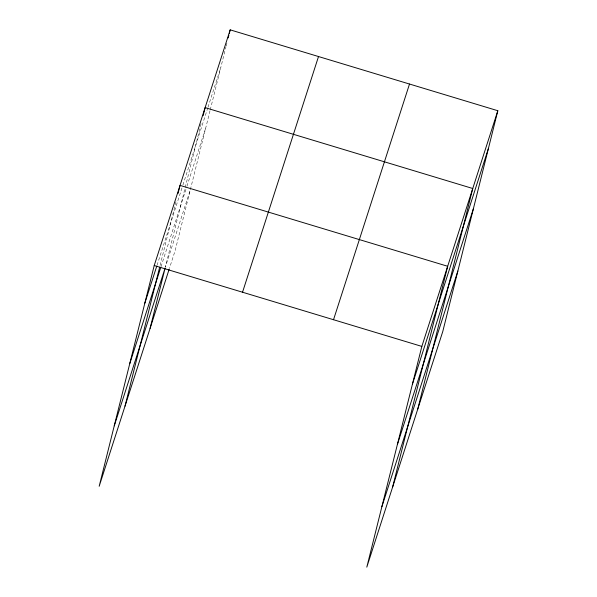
<?xml version="1.0" encoding="UTF-8"?>
<svg xmlns="http://www.w3.org/2000/svg" width="597" height="597" viewBox="0 0 597 597"><rect width="100%" height="100%" fill="white"/><g stroke="black" fill="none" stroke-linecap="round" stroke-linejoin="round"><path stroke-width="0.45" stroke-dasharray="2.98 2.24" d="M160.093 265.426L176.473 199.741M201.099 123.758L165.376 267.038L190.227 190.167M210.017 110.773L175.16 250.591L169.458 268.262M210.241 109.87L225.95 46.872M226.173 45.976L227.069 42.394M157.033 265.307L182.63 185.921M182.913 185.033L207.704 108.139M207.987 107.259L220.808 67.483M161.011 266.672L186.652 187.122M186.936 186.242L205.749 127.907"/><path stroke-width="0.9" d="M497.823 110.729L421.84 346.409L366.804 567.15L442.787 331.462L497.823 110.729L230.196 29.85L154.213 265.538L99.177 486.271L169.175 269.15M125.012 406.139L159.645 267.232M178.033 193.465L180.048 185.406L447.675 266.277L392.639 487.018M150.086 328.365L165.153 267.941L114.243 425.848M203.107 115.691L205.122 107.624L472.749 188.503L417.713 409.243M228.181 37.917L228.852 35.223M229.3 33.432L230.196 29.85M144.825 303.172L156.75 266.187M129.765 363.595L160.727 267.553M242.531 292.224L318.514 56.536M333.522 319.723L409.505 84.035M412.46 384.05L488.443 148.362M397.393 444.474L473.376 208.786M381.871 506.726L457.854 271.038M154.213 265.538L421.84 346.409"/></g></svg>
